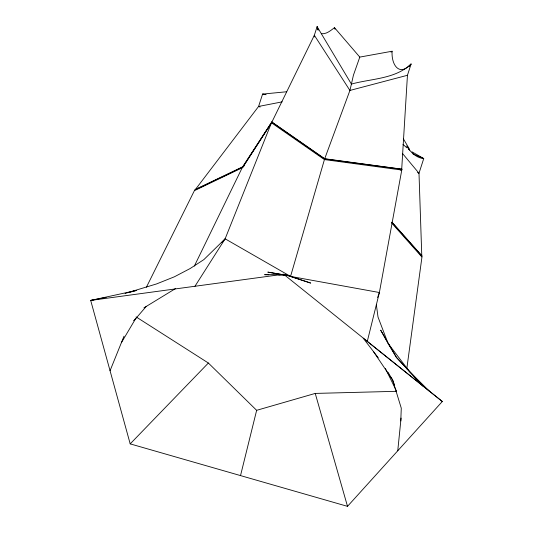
<?xml version="1.0" encoding="UTF-8"?>
<svg xmlns="http://www.w3.org/2000/svg" width="533" height="533" viewBox="0 0 533 533"><rect width="100%" height="100%" fill="white"/><g stroke="black" fill="none" stroke-linecap="round" stroke-linejoin="round"><path stroke-width="0.8" d="M314.323 36.924L314.337 35.271L317.122 26.65L351.407 84.081L349.921 90.443L324.63 158.941L401.702 169.241L407.445 75.286L411.103 63.967C399.004 77.332 391.182 64.286 392.115 51.235L359.795 57.098L353.419 75.213L351.407 84.081C371.441 78.531 395.166 79.157 411.103 63.967L409.177 66.558M400.776 420.95L401.276 408.171L392.641 380.022L390.149 375.832M397.758 450.778L401.069 418.085M406.779 368.883L422.089 256.033L392.015 222.201M194.352 266.067L242.635 166.816L271.803 121.964L324.677 158.714L401.929 169.174L379.383 292.517L367.304 341.36M240.523 475.596L256.646 410.323L208.37 363.026L136.075 316.882M146.408 287.214L194.865 189.708L242.635 166.816M271.803 121.964L225.133 238.817L194.971 286.261M324.677 158.714L290.565 276.407L283.589 274.228L90.69 300.419L130.199 443.876L347.509 506.35L442.31 401.502L283.589 274.228M377.611 297.507L379.383 292.517L290.565 276.407L225.133 238.817L203.873 259.604L190.154 268.532L174.378 276.8L156.542 283.936L125.062 293.47M110.051 370.728L124.009 336.203M286.448 91.776L262.582 94.088L258.585 106.453L195.211 189.741L243.021 166.996L271.85 122.157L314.337 35.271L349.921 90.443L407.445 75.286M401.129 170.613L401.929 169.174M401.016 170.473L401.702 169.241M121.371 342.726L135.955 318.141L133.856 320.633M133.956 320.693L146.202 306.475M221.841 242.495L225.133 238.817M130.199 443.876L208.37 363.026M243.021 166.996L244.194 165.816M391.015 52.161L392.115 51.235M359.795 57.098L334.484 27.656C330.726 30.514 326.469 34.325 321.392 33.699M143.923 307.867L175.49 288.58M194.585 190.567L242.362 167.675L271.53 122.817L324.397 159.574L401.655 170.034M256.646 410.323L315.236 393.421L396.345 391.315M129.672 292.297L136.648 290.405L90.69 300.419L106.154 297.407M282.164 101.87L258.585 106.453L260.151 107.026M284.749 274.595L264.628 274.682L268.785 274.795M278.759 275.081L287.074 275.314L310.706 283.076L289.406 276.041M287.074 275.314L267.819 272.123L288.24 275.681M266.114 94.727L262.582 94.088L264.761 94.641M412.875 153.877L423.742 158.561L418.998 173.252L421.783 255.887L391.775 222.221M417.526 172.479L418.998 173.252L402.482 153.464M412.042 151.858L423.742 158.561C416.233 158.001 410.443 151.958 406.586 145.975M271.85 122.157L324.63 158.941M408.518 149.2L409.69 150.086M442.31 401.502L363.213 338.182L378.243 357.79M406.832 147.781L402.995 144.37M429.132 390.949L409.484 371.541L396.432 357.41L388.47 344.091M391.735 223.061L421.81 256.893M388.051 343.392L409.484 371.541L423.562 386.465L396.432 357.41L380.695 330.16L388.051 343.392L378.017 317.048L376.358 304.723M373.36 351.42L392.641 380.022L394.627 385.379M409.624 149.44L403.381 138.82M388.071 372.34L389.317 374.433M385.346 368.383L396.359 390.789M334.484 27.656L335.017 29.215M318.208 30.234L317.122 26.65L317.728 29.788M315.236 393.421L347.509 506.35"/></g></svg>
